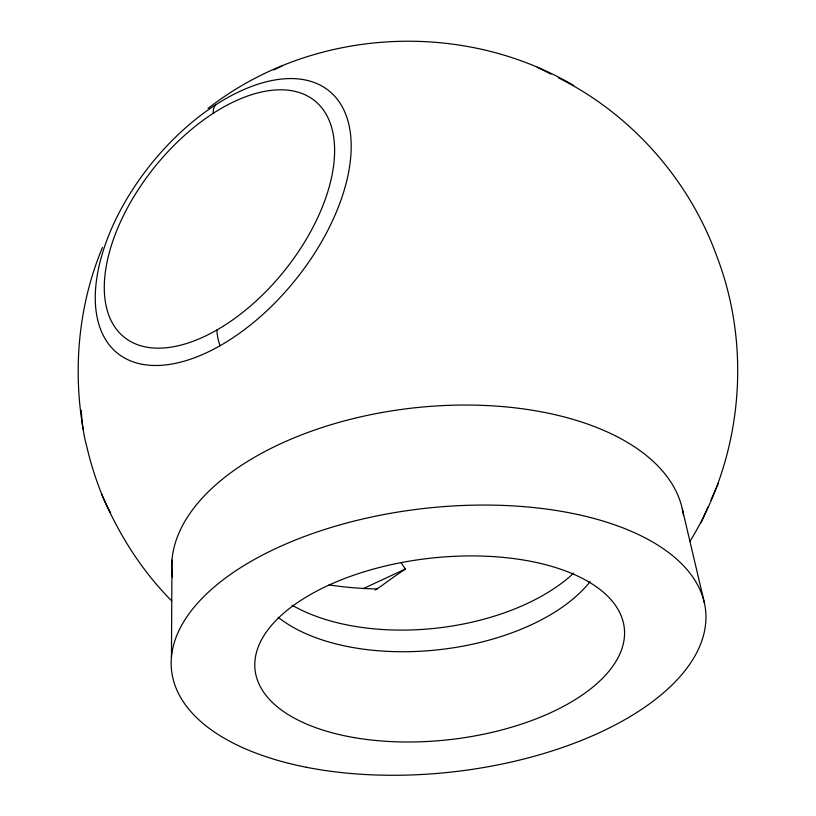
<?xml version="1.0" encoding="UTF-8"?>
<svg xmlns="http://www.w3.org/2000/svg" width="816" height="816" viewBox="0 0 816 816"><rect width="100%" height="100%" fill="white"/><g stroke="black" fill="none" stroke-linecap="round" stroke-linejoin="round"><path stroke-width="1.22" d="M171.452 657.043L171.972 560.062M689.846 541.487C742.07 457.337 752.332 348.626 716.774 256.183C689.153 179.693 631.237 114.169 558.419 77.846M102.469 247.432C78.622 304.511 72.685 368.455 83.14 429.308M711.042 499.861L718.406 483.103M701.087 522.699L707.992 506.991M375.166 590.05L381.97 585.562A174.359 24.878 -28.4 0 1 405.45 569.007L404.95 568.324A158.936 115.321 -51.2 0 1 401.003 562.428M208.131 108.406C311.273 27.846 461.336 19.145 573.77 85.537M215.567 104.917L221.003 101.5A168.514 92.534 -51.1 0 1 350.737 156.866A168.514 92.534 -51.1 0 1 199.492 355.817A168.514 92.534 -51.1 0 1 100.572 259.937L102.296 253.756A168.616 92.596 -51.1 0 1 215.567 104.876A34.762 14.627 57.4 0 0 213.2 113.332A151.919 83.13 -51.1 0 0 110.517 248.299A151.786 83.059 -51.1 0 0 216.923 329.98A38.505 18.737 60.2 0 0 220.045 345.739M273.686 69.962L282.081 65.963M363.365 588.591L405.45 569.007M537.183 67.238L550.973 74.154M171.697 600.892C141.494 570.568 118.32 533.644 101.776 494.282A293.036 261.222 58.6 0 1 87.047 447.647L85.139 439.997A283.57 168.045 -51.2 0 1 81.294 410.377M682.329 509L704.412 602.932M172.441 577.045A257.377 138.669 -6.5 0 1 409.03 408.459A257.377 138.669 -6.5 0 1 683.441 515.294M590.019 581.737A178.021 95.533 -6.5 0 1 439.793 649.618A178.021 95.533 -6.5 0 1 278.174 617.284M573.648 573.189A176.174 96.461 -6.5 0 1 292.148 605.207M213.2 113.332A151.817 83.069 -51.1 0 1 334.601 148.696A151.817 83.069 -51.1 0 1 216.923 329.97M377.471 588.989A246.677 145.319 -6.5 0 1 329.062 584.909M110.619 512.774A321.739 190.454 -6.5 0 1 101.776 494.282M306.255 767.244A268.709 132.498 -6.5 0 0 705.942 616.223A268.709 132.498 -6.5 0 0 303.481 536.867A268.709 132.498 -6.5 0 0 306.255 767.244M354.593 737.674A185.793 91.219 -6.5 0 0 624.362 628.759A185.793 91.219 -6.5 0 0 340.058 580.319A185.793 91.219 -6.5 0 0 354.593 737.674"/></g></svg>
